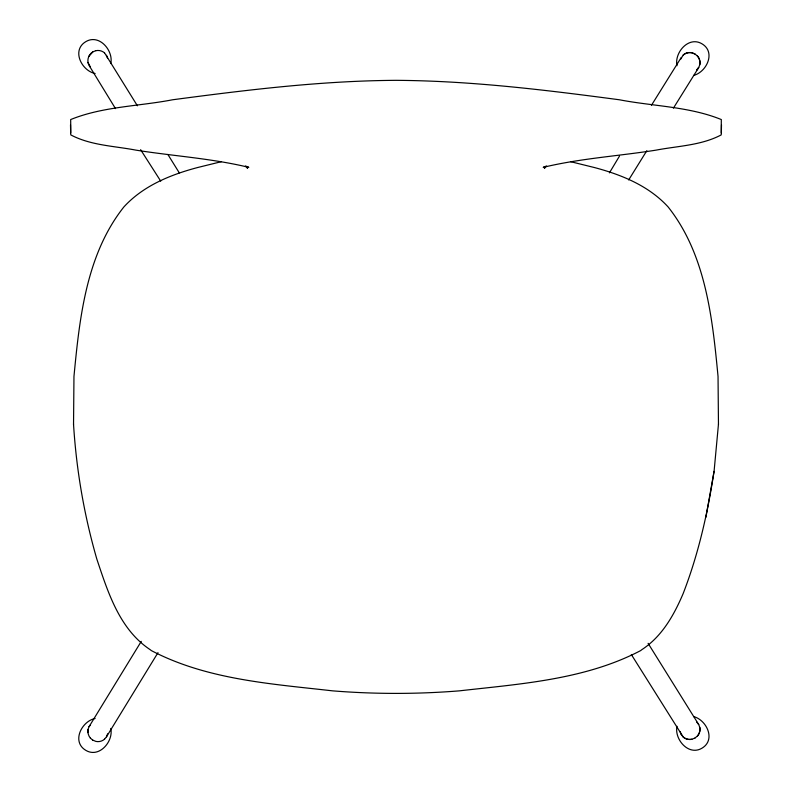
<?xml version="1.0" encoding="UTF-8"?>
<svg xmlns="http://www.w3.org/2000/svg" width="792" height="792" viewBox="0 0 792 792"><rect width="100%" height="100%" fill="white"/><g stroke="black" fill="none" stroke-linecap="round" stroke-linejoin="round"><path stroke-width="1.19" d="M246.5 166.567L247.579 168.3L245.431 165.964L248.787 167.35C211.771 158.4 173.438 156.073 135.868 150.124C114.097 145.956 90.724 145.461 70.775 134.897L70.686 119.552C102.851 106.474 138.778 106.316 172.547 99.782C246.678 89.951 321.126 80.764 396 80.339C470.874 80.764 545.322 89.951 619.453 99.782C653.222 106.316 689.149 106.474 721.314 119.552L721.225 134.897C701.276 145.461 677.903 145.956 656.132 150.124C618.562 156.073 580.229 158.4 543.213 167.35L546.569 165.964L544.421 168.3L545.5 166.567M73.537 424.284L73.963 376.447C79.556 318.028 86.17 254.559 123.869 206.95C143.233 185.783 170.438 174.735 197.614 167.528L221.413 161.667M721.492 124.849L721.344 132.769M90.397 738.193C87.724 734.966 87.041 730.293 89.11 726.581M87.892 732.6L88.001 729.541M718.463 424.284L718.037 376.447C712.444 318.028 705.83 254.559 668.131 206.95C648.767 185.783 621.562 174.735 594.386 167.528L570.587 161.667M705.89 517.295L714.067 471.379M714.057 471.577L718.483 423.977M713.909 472.23C707.573 513.622 698.267 554.628 683.09 593.733C673.903 615.265 661.944 636.53 641.866 649.648L640.649 650.598C585.06 679.704 520.671 683.872 459.39 690.852L458.885 690.891C417.038 694.228 374.962 694.228 333.115 690.891L332.61 690.852C271.329 683.872 206.94 679.704 151.351 650.598L150.133 649.648C119.483 629.293 107.95 592.287 96.852 559.162C84.11 515.107 76.339 469.755 73.517 423.977M110.781 63.558C113.642 50.737 99.337 33.66 85.932 41.58C71.3 50.114 81.497 70.716 95.119 73.527M677.002 726.284C674.141 739.104 688.446 756.182 701.851 748.262C716.116 739.966 706.771 720.086 693.673 716.572M680.536 59.4L683.278 54.945A10.118 9.87 36.9 0 1 691.891 52.757L694.891 53.925L697.376 56.014M697.425 56.044A10.118 9.87 37 0 1 699.831 64.657L698.683 67.577L673.388 108.177M104.504 739.233L106.514 736.748L107.623 733.798M609.434 172.854L619.502 156.054M628.67 179.962L646.836 150.678M141.263 641.381L89.09 726.63L90.446 724.957M106.494 736.798L157.994 652.648M651.44 105.306L681.269 57.43M88.704 56.519L92.892 51.866L95.901 50.639M696.712 69.963L698.702 67.528L696.693 70.013M92.911 51.817C88.328 54.519 86.427 60.776 89.09 65.469L115.503 108.623M694.881 738.124L697.396 736.035A10.118 9.87 -37 0 0 699.811 727.422M631.333 654.529L683.258 737.104A10.118 9.87 -37 0 0 691.852 739.263L694.891 738.075M693.673 75.428C706.771 71.914 716.116 52.034 701.851 43.738C688.446 35.818 674.141 52.896 677.002 65.716M95.119 718.473C81.497 721.284 71.3 741.886 85.932 750.42C99.337 758.34 113.642 741.263 110.781 728.442M694.881 53.975L691.871 52.807A10.118 9.87 37 0 0 683.258 54.994M92.911 740.183L95.891 741.411A10.118 9.87 38.5 0 0 104.524 739.183M90.407 738.144L92.892 740.233M696.712 722.037L698.683 724.522L648.094 643.332M681.288 734.62L683.278 737.055A10.118 9.87 -37 0 0 691.891 739.243M104.524 52.816L137.392 105.791M90.427 67.092L88.001 62.459M167.874 154.47L179.299 172.874M160.736 181.15L140.62 149.668M106.514 55.252L107.603 58.252M698.702 724.472L699.791 727.472A10.118 9.87 -36.9 0 1 697.376 736.085M680.16 731.709L681.269 734.669M70.656 132.769L70.508 124.849M95.891 50.688A10.118 9.87 -38.5 0 1 104.504 52.866M697.396 55.965A10.118 9.87 37 0 1 699.811 64.578"/></g></svg>
